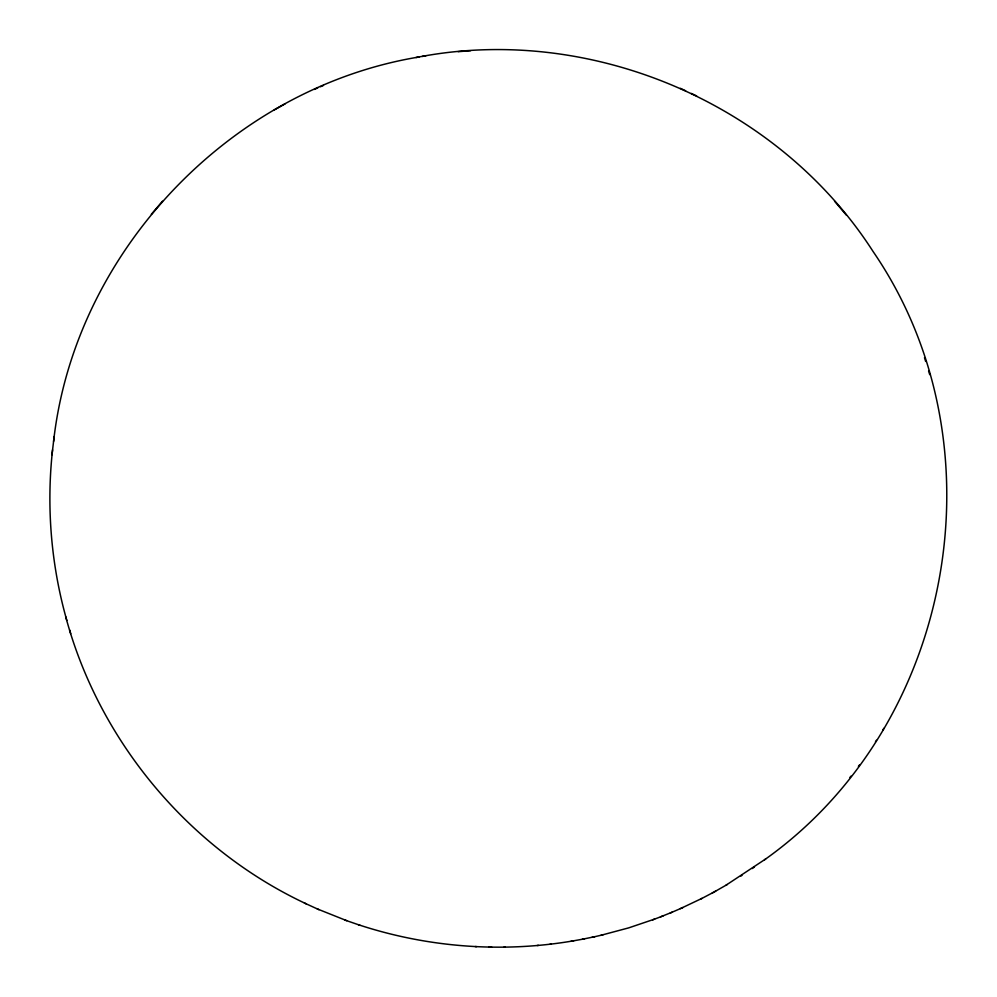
<?xml version="1.0" encoding="UTF-8"?>
<svg xmlns="http://www.w3.org/2000/svg" width="997" height="997" viewBox="0 0 997 997"><rect width="100%" height="100%" fill="white"/><g stroke="black" fill="none" stroke-linecap="round" stroke-linejoin="round"><path stroke-width="1.5" d="M52.567 449.821C46.261 506.9 51.121 565.212 66.811 620.446M53.576 441.472C74.738 251.543 230.905 87.91 419.238 56.954M52.006 454.744L54.15 436.549M764.512 859.813C954.578 725.168 1004.876 443.665 873.123 251.568C777.735 102.878 589.127 23.018 416.011 57.539M875.466 741.83L876.463 740.26M882.844 729.941L883.903 728.271M849.918 777.473L850.952 776.14M858.405 766.381L859.514 764.936M162.511 201.182L151.332 214.305M754.455 867.004L752.237 868.549M765.684 858.978L726.028 885.199M740.945 876.051L741.992 875.354M712.257 892.988L715.659 891.119M714.612 891.717L727.237 884.513M280.02 106.691L285.08 103.887M274.212 109.944L279.609 106.953M680.353 908.641L701.95 898.384M700.916 898.933L713.478 892.34M672.339 912.105L660.513 916.866M670.283 912.99L682.92 907.532M320.473 86.727L323.489 85.43M314.304 89.431L317.707 87.96M654.63 919.097L628.708 927.871L600.967 935.286M652.624 919.857L663.179 915.857M594.823 936.682L582.335 939.249M592.056 937.305L603.048 934.812M573.749 940.794C502.064 953.12 427.401 947.474 358.334 924.693M422.217 56.443L425.869 55.782M570.994 941.28L584.541 938.85M537.134 945.517L538.505 945.38M550.082 944.184L551.241 944.072M458.209 51.682L463.979 51.221M464.465 51.208L470.621 50.722M491.683 947.113L488.979 947.063M503.983 947.125L505.242 947.138M475.183 946.577L476.616 946.639M317.245 908.903L346.719 920.68M345.012 920.106L359.929 925.241M65.702 616.657C99.089 741.319 189.293 849.17 306.229 903.83M304.409 903.02L318.94 909.663M680.34 88.322L685.612 90.789M691.257 93.419L696.629 95.936M846.403 215.178L834.551 201.207M924.493 357.674L925.665 361.45M928.581 370.921L929.727 374.623M69.628 629.954L70.712 633.668"/></g></svg>
